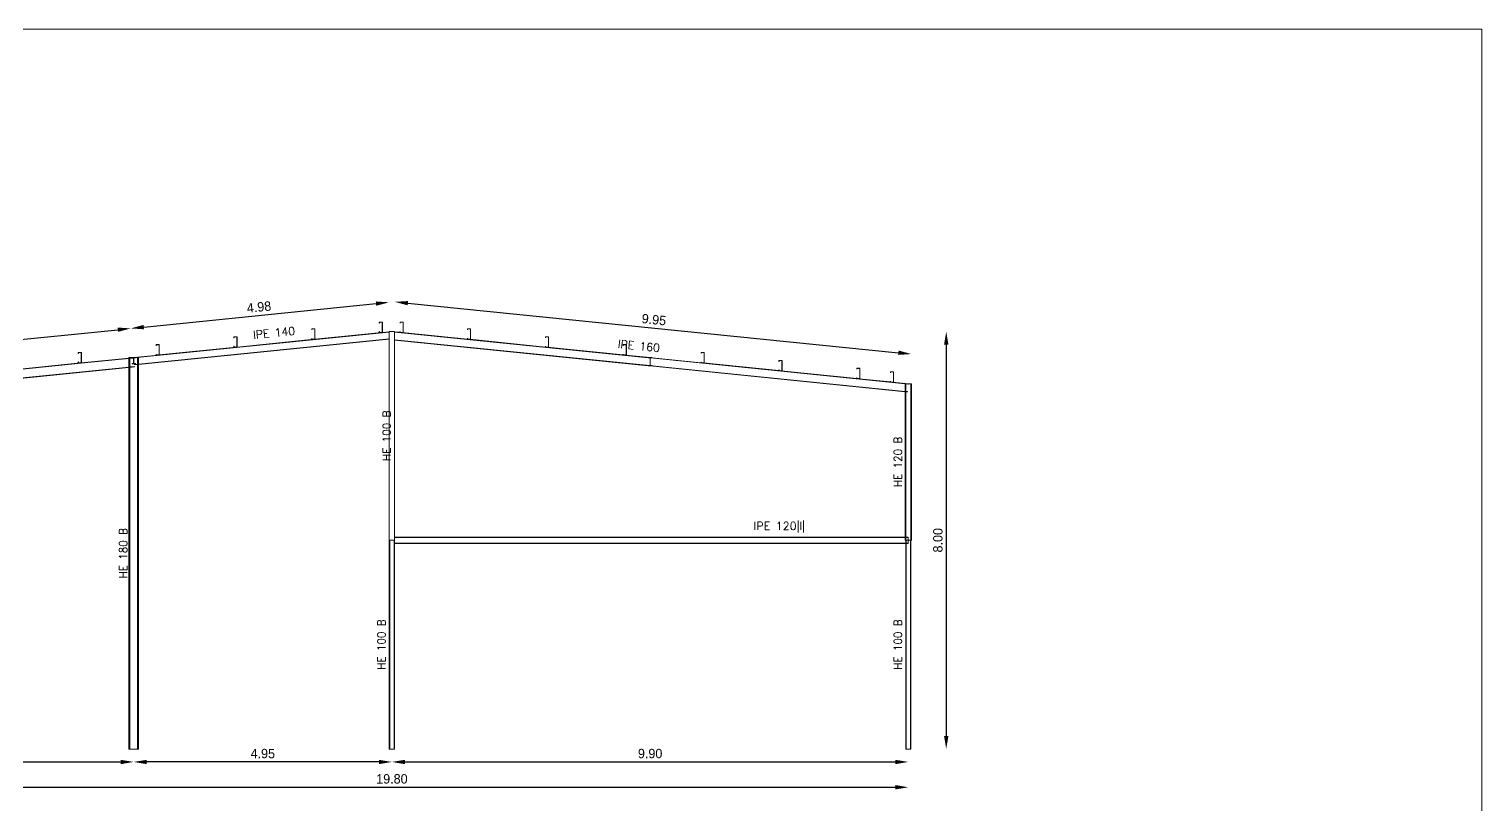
# Model space of a CAD drawing. Header units: millimetres. Extents: x 0 to 149, y -64 to 103.
# Drawn here: x 121.49 to 149.34, y 75.57 to 90.43 of the extents above; entities that cross this region are included whole.
import ezdxf
from ezdxf.enums import TextEntityAlignment as Align

# ---------------------------------------------------------------- set-up
doc = ezdxf.new("R2010")
doc.units = ezdxf.units.MM
for name, color, linetype, lineweight in [('BARRAS_DE_ACERO', 7, 'Continuous', 9), ('COTAS', 13, 'Continuous', 9), ('RECUAD_LIMITES', 2, 'Continuous', 0), ('REFERENCIA_DE_LAS_BARRAS', 2, 'Continuous', 9)]:
    doc.layers.add(name, color=color, linetype=linetype, lineweight=lineweight)
doc.styles.add('CYPETXT', font='romans__.ttf', dxfattribs={"height": 0.2})
doc.styles.add('RomanS', font='')
doc.styles.get('RomanS').set_extended_font_data('Porsche')
doc.dimstyles.new('100-color', dxfattribs={"dimtxt": 0.18, "dimasz": 0.25, "dimexe": 0, "dimexo": 0.5, "dimgap": 0.07, "dimtad": 1, "dimzin": 4, "dimdsep": 46, "dimtxsty": 'RomanS', "dimcen": 0.1, "dimse1": 1, "dimse2": 1, "dimadec": 0, "dimazin": 0, "dimtfac": 1, "dimtix": 1, "dimtmove": 2, "dimatfit": 3, "dimfxl": 1, "dimtvp": 1.058824, "dimtolj": 1, "dimtzin": 1, "dimarcsym": 0})

# ---------------------------------------------------------------- blocks, each defined once
blk = doc.blocks.new('*D224')
at = {"layer": 'COTAS', "color": 0, "lineweight": -2, "transparency": 16777216}
blk.add_line((118.795, 76.389), (123.245, 76.389), dxfattribs=at)
at = {"layer": 'COTAS', "color": 0, "transparency": 16777216}
for points in [[(118.795, 76.43), (118.795, 76.347), (118.545, 76.389)], [(123.245, 76.43), (123.245, 76.347), (123.495, 76.389)]]:
    blk.add_solid(points, dxfattribs=at)
at = {"layer": 'Defpoints', "color": 0, "transparency": 16777216}
for p in [(118.545, 76.637), (123.495, 76.637), (123.495, 76.389)]:
    blk.add_point(p, dxfattribs=at)
at = {"layer": 'COTAS', "color": 0, "transparency": 16777216, "insert": (121.02, 76.549), "char_height": 0.18, "attachment_point": 5, "style": 'RomanS'}
blk.add_mtext('\\A1;4.95', dxfattribs=at)
blk = doc.blocks.new('*D225')
at = {"layer": 'COTAS', "color": 0, "lineweight": -2, "transparency": 16777216}
blk.add_line((128.195, 76.389), (123.745, 76.389), dxfattribs=at)
at = {"layer": 'COTAS', "color": 0, "transparency": 16777216}
for points in [[(123.745, 76.43), (123.745, 76.347), (123.495, 76.389)], [(128.195, 76.43), (128.195, 76.347), (128.445, 76.389)]]:
    blk.add_solid(points, dxfattribs=at)
at = {"layer": 'Defpoints', "color": 0, "transparency": 16777216}
for p in [(123.495, 76.637), (128.445, 76.637), (123.495, 76.389)]:
    blk.add_point(p, dxfattribs=at)
at = {"layer": 'COTAS', "color": 0, "transparency": 16777216, "insert": (125.97, 76.549), "char_height": 0.18, "attachment_point": 5, "style": 'RomanS'}
blk.add_mtext('\\A1;4.95', dxfattribs=at)
blk = doc.blocks.new('*D227')
at = {"layer": 'COTAS', "color": 0, "lineweight": -2, "transparency": 16777216}
blk.add_line((118.795, 75.904), (138.095, 75.904), dxfattribs=at)
at = {"layer": 'COTAS', "color": 0, "transparency": 16777216}
for points in [[(118.795, 75.946), (118.795, 75.863), (118.545, 75.904)], [(138.095, 75.946), (138.095, 75.863), (138.345, 75.904)]]:
    blk.add_solid(points, dxfattribs=at)
at = {"layer": 'Defpoints', "color": 0, "transparency": 16777216}
for p in [(118.545, 76.637), (138.345, 76.637), (138.345, 75.904)]:
    blk.add_point(p, dxfattribs=at)
at = {"layer": 'COTAS', "color": 0, "transparency": 16777216, "insert": (128.445, 76.064), "char_height": 0.18, "attachment_point": 5, "style": 'RomanS'}
blk.add_mtext('\\A1;19.80', dxfattribs=at)
blk = doc.blocks.new('*D231')
at = {"layer": 'COTAS', "color": 0, "lineweight": -2, "transparency": 16777216}
blk.add_line((117.63, 83.887), (117.63, 80.887), dxfattribs=at)
at = {"layer": 'COTAS', "color": 0, "transparency": 16777216}
for points in [[(117.588, 83.887), (117.672, 83.887), (117.63, 84.137)], [(117.588, 80.887), (117.672, 80.887), (117.63, 80.637)]]:
    blk.add_solid(points, dxfattribs=at)
at = {"layer": 'Defpoints', "color": 0, "transparency": 16777216}
for p in [(123.495, 84.137), (117.63, 80.637), (123.495, 80.637)]:
    blk.add_point(p, dxfattribs=at)
at = {"layer": 'COTAS', "color": 0, "transparency": 16777216, "insert": (117.47, 82.387), "char_height": 0.18, "attachment_point": 5, "rotation": 90, "style": 'RomanS'}
blk.add_mtext('\\A1;3.50', dxfattribs=at)
blk = doc.blocks.new('*D232')
at = {"layer": 'COTAS', "color": 0, "lineweight": -2, "transparency": 16777216}
blk.add_line((117.185, 84.387), (117.185, 80.887), dxfattribs=at)
at = {"layer": 'COTAS', "color": 0, "transparency": 16777216}
for points in [[(117.144, 84.387), (117.227, 84.387), (117.185, 84.637)], [(117.144, 80.887), (117.227, 80.887), (117.185, 80.637)]]:
    blk.add_solid(points, dxfattribs=at)
at = {"layer": 'Defpoints', "color": 0, "transparency": 16777216}
for p in [(128.445, 84.637), (117.185, 80.637), (128.445, 80.637)]:
    blk.add_point(p, dxfattribs=at)
at = {"layer": 'COTAS', "color": 0, "transparency": 16777216, "insert": (117.025, 82.637), "char_height": 0.18, "attachment_point": 5, "rotation": 90, "style": 'RomanS'}
blk.add_mtext('\\A1;4.00', dxfattribs=at)
blk = doc.blocks.new('*D233')
at = {"layer": 'COTAS', "color": 0, "lineweight": -2, "transparency": 16777216}
blk.add_line((118.737, 84.222), (123.19, 84.671), dxfattribs=at)
at = {"layer": 'COTAS', "color": 0, "transparency": 16777216}
for points in [[(123.186, 84.713), (123.194, 84.63), (123.439, 84.696)], [(118.733, 84.263), (118.741, 84.18), (118.489, 84.196)]]:
    blk.add_solid(points, dxfattribs=at)
at = {"layer": 'Defpoints', "color": 0, "transparency": 16777216}
for p in [(123.439, 84.696), (123.495, 84.137), (118.545, 83.637)]:
    blk.add_point(p, dxfattribs=at)
at = {"layer": 'COTAS', "color": 0, "transparency": 16777216, "insert": (120.947, 84.606), "char_height": 0.18, "attachment_point": 5, "rotation": 5.7679, "style": 'RomanS'}
blk.add_mtext('\\A1;4.98', dxfattribs=at)
blk = doc.blocks.new('*D234')
at = {"layer": 'COTAS', "color": 0, "lineweight": -2, "transparency": 16777216}
blk.add_line((123.687, 84.722), (128.14, 85.171), dxfattribs=at)
at = {"layer": 'COTAS', "color": 0, "transparency": 16777216}
for points in [[(128.136, 85.213), (128.144, 85.13), (128.389, 85.196)], [(123.683, 84.763), (123.691, 84.68), (123.439, 84.696)]]:
    blk.add_solid(points, dxfattribs=at)
at = {"layer": 'Defpoints', "color": 0, "transparency": 16777216}
for p in [(128.389, 85.196), (128.445, 84.637), (123.495, 84.137)]:
    blk.add_point(p, dxfattribs=at)
at = {"layer": 'COTAS', "color": 0, "transparency": 16777216, "insert": (125.897, 85.106), "char_height": 0.18, "attachment_point": 5, "rotation": 5.7679, "style": 'RomanS'}
blk.add_mtext('\\A1;4.98', dxfattribs=at)
blk = doc.blocks.new('*D238')
at = {"layer": 'COTAS', "color": 0, "lineweight": -2, "transparency": 16777216}
blk.add_line((139.071, 84.387), (139.071, 76.887), dxfattribs=at)
at = {"layer": 'COTAS', "color": 0, "transparency": 16777216}
for points in [[(139.029, 84.387), (139.113, 84.387), (139.071, 84.637)], [(139.029, 76.887), (139.113, 76.887), (139.071, 76.637)]]:
    blk.add_solid(points, dxfattribs=at)
at = {"layer": 'Defpoints', "color": 0, "transparency": 16777216}
for p in [(128.445, 84.637), (128.445, 76.637), (139.071, 76.637)]:
    blk.add_point(p, dxfattribs=at)
at = {"layer": 'COTAS', "color": 0, "transparency": 16777216, "insert": (138.911, 80.637), "char_height": 0.18, "attachment_point": 5, "rotation": 90, "style": 'RomanS'}
blk.add_mtext('\\A1;8.00', dxfattribs=at)
blk = doc.blocks.new('*D239')
at = {"layer": 'COTAS', "color": 0, "lineweight": -2, "transparency": 16777216}
blk.add_line((128.751, 85.18), (138.154, 84.23), dxfattribs=at)
at = {"layer": 'COTAS', "color": 0, "transparency": 16777216}
for points in [[(128.755, 85.221), (128.747, 85.138), (128.502, 85.205)], [(138.158, 84.272), (138.149, 84.189), (138.402, 84.205)]]:
    blk.add_solid(points, dxfattribs=at)
at = {"layer": 'Defpoints', "color": 0, "transparency": 16777216}
for p in [(128.445, 84.637), (138.402, 84.205), (138.345, 83.637)]:
    blk.add_point(p, dxfattribs=at)
at = {"layer": 'COTAS', "color": 0, "transparency": 16777216, "insert": (133.468, 84.864), "char_height": 0.18, "attachment_point": 5, "rotation": 354.2321, "style": 'RomanS'}
blk.add_mtext('\\A1;9.95', dxfattribs=at)
blk = doc.blocks.new('*D240')
at = {"layer": 'COTAS', "color": 0, "lineweight": -2, "transparency": 16777216}
blk.add_arc((118.625, 83.464), 0.834, 287.2458, 348.5221, dxfattribs=at)
at = {"layer": 'COTAS', "color": 0, "transparency": 16777216}
for points in [[(119.4, 83.301), (119.484, 83.296), (119.454, 83.548)], [(118.878, 82.627), (118.866, 82.709), (118.625, 82.631)]]:
    blk.add_solid(points, dxfattribs=at)
at = {"layer": 'Defpoints', "color": 0, "transparency": 16777216}
for p in [(123.405, 83.947), (118.625, 83.464), (118.625, 83.464), (119.066, 82.757), (118.625, 76.637)]:
    blk.add_point(p, dxfattribs=at)
at = {"layer": 'COTAS', "color": 0, "transparency": 16777216, "insert": (119.125, 83.013), "char_height": 0.18, "attachment_point": 5, "rotation": 47.884, "style": 'RomanS'}
blk.add_mtext('\\A1;96°', dxfattribs=at)
blk = doc.blocks.new('*D274')
at = {"layer": 'COTAS', "color": 0, "lineweight": -2, "transparency": 16777216}
blk.add_line((128.695, 76.389), (138.095, 76.389), dxfattribs=at)
at = {"layer": 'COTAS', "color": 0, "transparency": 16777216}
for points in [[(128.695, 76.43), (128.695, 76.347), (128.445, 76.389)], [(138.095, 76.43), (138.095, 76.347), (138.345, 76.389)]]:
    blk.add_solid(points, dxfattribs=at)
at = {"layer": 'Defpoints', "color": 0, "transparency": 16777216}
for p in [(128.445, 76.637), (138.345, 76.637), (138.345, 76.389)]:
    blk.add_point(p, dxfattribs=at)
at = {"layer": 'COTAS', "color": 0, "transparency": 16777216, "insert": (133.395, 76.549), "char_height": 0.18, "attachment_point": 5, "style": 'RomanS'}
blk.add_mtext('\\A1;9.90', dxfattribs=at)

msp = doc.modelspace()

# ---------------------------------------------------------------- linework, layer by layer
at = {"layer": 'BARRAS_DE_ACERO'}
for p, q in [((126.91, 84.684), (126.909, 84.682)), ((126.909, 84.682), (126.909, 84.667)), ((126.911, 84.667), (126.909, 84.667)), ((126.912, 84.686), (126.91, 84.685)), ((126.91, 84.684), (126.91, 84.685)), ((126.911, 84.682), (126.911, 84.683)), ((126.911, 84.667), (126.911, 84.682)), ((126.912, 84.686), (126.914, 84.687)), ((126.913, 84.684), (126.914, 84.685)), ((126.914, 84.687), (126.965, 84.687)), ((126.965, 84.687), (126.966, 84.686)), ((126.966, 84.686), (126.968, 84.685)), ((126.967, 84.683), (126.966, 84.684)), ((126.966, 84.684), (126.966, 84.684)), ((126.967, 84.683), (126.967, 84.682)), ((126.967, 84.491), (126.967, 84.682)), ((126.969, 84.684), (126.968, 84.685)), ((128.203, 84.814), (128.204, 84.816)), ((128.203, 84.814), (128.203, 84.813)), ((128.203, 84.813), (128.203, 84.797)), ((128.205, 84.797), (128.203, 84.797)), ((128.204, 84.816), (128.205, 84.817)), ((128.205, 84.797), (128.205, 84.813)), ((128.207, 84.815), (128.258, 84.815)), ((128.26, 84.817), (128.258, 84.817)), ((128.259, 84.815), (128.258, 84.815)), ((128.26, 84.814), (128.259, 84.815)), ((128.26, 84.817), (128.261, 84.816)), ((128.261, 84.813), (128.26, 84.814)), ((128.26, 84.814), (128.26, 84.814)), ((128.262, 84.814), (128.261, 84.816)), ((128.261, 84.622), (128.261, 84.813)), ((128.263, 84.813), (128.262, 84.814)), ((128.263, 84.622), (128.263, 84.813)), ((128.602, 84.816), (128.601, 84.814)), ((128.601, 84.814), (128.601, 84.813)), ((128.601, 84.797), (128.601, 84.813)), ((128.601, 84.797), (128.603, 84.797)), ((128.603, 84.817), (128.602, 84.816)), ((128.605, 84.817), (128.603, 84.817)), ((128.604, 84.815), (128.603, 84.814)), ((128.603, 84.814), (128.603, 84.814)), ((128.603, 84.813), (128.603, 84.814)), ((128.603, 84.797), (128.603, 84.813)), ((128.604, 84.815), (128.605, 84.815)), ((128.605, 84.817), (128.656, 84.817)), ((128.605, 84.815), (128.656, 84.815)), ((128.658, 84.817), (128.656, 84.817)), ((128.656, 84.815), (128.657, 84.815)), ((128.658, 84.814), (128.657, 84.815)), ((128.659, 84.816), (128.658, 84.817)), ((128.658, 84.814), (128.659, 84.813)), ((128.658, 84.814), (128.658, 84.814)), ((128.659, 84.816), (128.66, 84.814)), ((128.659, 84.813), (128.659, 84.622)), ((128.661, 84.813), (128.66, 84.814)), ((128.661, 84.622), (128.661, 84.813)), ((129.894, 84.684), (129.895, 84.685)), ((129.894, 84.684), (129.894, 84.682)), ((129.894, 84.667), (129.894, 84.682)), ((129.894, 84.667), (129.896, 84.667)), ((129.897, 84.686), (129.895, 84.685)), ((129.896, 84.683), (129.897, 84.684)), ((129.896, 84.682), (129.896, 84.683)), ((129.896, 84.667), (129.896, 84.682)), ((129.897, 84.686), (129.898, 84.687)), ((129.898, 84.684), (129.897, 84.684)), ((129.949, 84.687), (129.898, 84.687)), ((129.898, 84.685), (129.898, 84.684)), ((129.949, 84.685), (129.898, 84.685)), ((129.951, 84.686), (129.949, 84.687)), ((129.949, 84.685), (129.95, 84.684)), ((129.951, 84.684), (129.95, 84.684)), ((129.951, 84.686), (129.953, 84.685)), ((129.951, 84.684), (129.952, 84.683)), ((129.952, 84.683), (129.952, 84.682)), ((129.952, 84.682), (129.952, 84.491)), ((129.954, 84.684), (129.953, 84.685)), ((129.954, 84.682), (129.954, 84.684)), ((129.954, 84.491), (129.954, 84.682)), ((123.564, 84.137), (128.395, 84.625)), ((123.585, 84.006), (128.395, 84.492)), ((125.417, 84.533), (125.418, 84.535)), ((125.417, 84.531), (125.417, 84.533)), ((125.417, 84.531), (125.417, 84.516)), ((125.419, 84.516), (125.417, 84.516)), ((125.418, 84.535), (125.42, 84.535)), ((125.419, 84.516), (125.419, 84.531)), ((125.42, 84.535), (125.421, 84.536)), ((125.42, 84.534), (125.421, 84.534)), ((125.472, 84.536), (125.421, 84.536)), ((125.421, 84.534), (125.472, 84.534)), ((125.474, 84.535), (125.472, 84.536)), ((125.472, 84.534), (125.473, 84.534)), ((125.474, 84.533), (125.473, 84.534)), ((125.474, 84.535), (125.475, 84.535)), ((125.475, 84.532), (125.474, 84.533)), ((125.475, 84.535), (125.476, 84.533)), ((125.475, 84.531), (125.475, 84.532)), ((125.475, 84.34), (125.475, 84.531)), ((125.477, 84.531), (125.476, 84.533)), ((126.953, 84.487), (125.476, 84.337)), ((125.477, 84.531), (125.477, 84.34)), ((126.911, 84.49), (126.911, 84.491)), ((126.912, 84.489), (126.911, 84.49)), ((126.912, 84.489), (126.913, 84.489)), ((126.913, 84.489), (126.914, 84.489)), ((126.965, 84.489), (126.914, 84.489)), ((126.914, 84.487), (126.953, 84.487)), ((126.965, 84.487), (126.953, 84.487)), ((126.966, 84.487), (126.965, 84.487)), ((126.966, 84.489), (126.967, 84.49)), ((126.968, 84.488), (126.966, 84.487)), ((126.967, 84.491), (126.967, 84.49)), ((126.968, 84.488), (128.246, 84.617)), ((126.968, 84.488), (126.969, 84.489)), ((126.968, 84.488), (126.968, 84.488)), ((128.203, 84.637), (128.203, 84.622)), ((128.203, 84.637), (128.205, 84.637)), ((128.203, 84.62), (128.203, 84.622)), ((128.203, 84.62), (128.204, 84.619)), ((128.205, 84.618), (128.204, 84.619)), ((128.205, 84.622), (128.205, 84.637)), ((128.205, 84.621), (128.205, 84.622)), ((128.205, 84.62), (128.205, 84.621)), ((128.205, 84.62), (128.206, 84.619)), ((128.205, 84.618), (128.207, 84.617)), ((128.206, 84.619), (128.207, 84.619)), ((128.207, 84.617), (128.246, 84.617)), ((128.246, 84.617), (128.258, 84.617)), ((128.258, 84.617), (128.26, 84.618)), ((128.259, 84.619), (128.26, 84.62)), ((128.26, 84.621), (128.261, 84.622)), ((128.26, 84.62), (128.26, 84.621)), ((128.261, 84.619), (128.26, 84.618)), ((128.262, 84.62), (128.261, 84.619)), ((128.262, 84.62), (128.263, 84.622)), ((128.395, 84.637), (128.395, 84.632)), ((128.395, 84.625), (128.395, 84.498)), ((128.395, 84.498), (128.395, 84.492)), ((128.395, 76.637), (128.395, 84.492)), ((128.448, 84.637), (128.445, 84.637)), ((128.448, 84.637), (128.482, 84.637)), ((128.495, 84.637), (128.482, 84.637)), ((128.495, 84.637), (128.495, 84.632)), ((128.495, 84.632), (128.601, 84.622)), ((128.495, 84.625), (128.495, 84.632)), ((128.495, 84.471), (128.495, 80.697)), ((128.601, 84.637), (128.603, 84.637)), ((128.601, 84.637), (128.601, 84.622)), ((128.601, 84.622), (128.601, 84.622)), ((128.603, 84.618), (128.602, 84.619)), ((128.603, 84.622), (128.603, 84.637)), ((128.603, 84.621), (128.603, 84.622)), ((128.624, 84.619), (128.603, 84.621)), ((128.603, 84.621), (128.603, 84.62)), ((128.603, 84.621), (128.603, 84.621)), ((128.604, 84.619), (128.603, 84.62)), ((128.605, 84.619), (128.604, 84.619)), ((128.605, 84.619), (128.624, 84.619)), ((128.656, 84.619), (128.624, 84.619)), ((128.644, 84.617), (128.656, 84.617)), ((129.894, 84.491), (128.644, 84.617)), ((128.656, 84.619), (128.657, 84.619)), ((128.656, 84.617), (128.658, 84.618)), ((128.657, 84.619), (128.658, 84.62)), ((128.659, 84.622), (128.658, 84.621)), ((128.658, 84.621), (128.658, 84.62)), ((128.659, 84.619), (128.658, 84.618)), ((128.659, 84.619), (128.66, 84.62)), ((128.66, 84.62), (128.661, 84.622)), ((129.894, 84.507), (129.896, 84.507)), ((129.894, 84.491), (129.894, 84.507)), ((129.894, 84.489), (129.894, 84.491)), ((129.894, 84.491), (129.894, 84.491)), ((129.894, 84.489), (129.895, 84.488)), ((129.897, 84.487), (129.895, 84.488)), ((129.896, 84.491), (129.896, 84.507)), ((129.896, 84.491), (129.896, 84.491)), ((129.918, 84.489), (129.896, 84.491)), ((129.896, 84.49), (129.896, 84.491)), ((129.897, 84.489), (129.896, 84.49)), ((129.897, 84.489), (129.898, 84.489)), ((129.918, 84.489), (129.949, 84.489)), ((129.937, 84.487), (129.949, 84.487)), ((131.386, 84.34), (129.937, 84.487)), ((129.95, 84.489), (129.949, 84.489)), ((129.949, 84.487), (129.951, 84.487)), ((129.951, 84.489), (129.95, 84.489)), ((129.952, 84.49), (129.951, 84.489)), ((129.953, 84.488), (129.951, 84.487)), ((129.952, 84.49), (129.952, 84.491)), ((129.953, 84.488), (129.954, 84.489)), ((129.954, 84.491), (129.954, 84.489)), ((131.386, 84.531), (131.387, 84.533)), ((131.386, 84.531), (131.386, 84.516)), ((131.388, 84.516), (131.386, 84.516)), ((131.387, 84.533), (131.388, 84.535)), ((131.389, 84.535), (131.388, 84.535)), ((131.389, 84.532), (131.388, 84.531)), ((131.388, 84.516), (131.388, 84.531)), ((131.389, 84.535), (131.391, 84.536)), ((131.389, 84.532), (131.389, 84.533)), ((131.391, 84.536), (131.442, 84.536)), ((131.444, 84.535), (131.442, 84.536)), ((131.444, 84.535), (131.445, 84.535)), ((131.444, 84.532), (131.444, 84.531)), ((131.444, 84.34), (131.444, 84.531)), ((131.446, 84.533), (131.445, 84.535)), ((131.446, 84.531), (131.446, 84.533)), ((131.446, 84.34), (131.446, 84.531)), ((122.432, 84.232), (122.433, 84.233)), ((122.432, 84.232), (122.432, 84.23)), ((122.432, 84.214), (122.432, 84.23)), ((122.434, 84.214), (122.432, 84.214)), ((122.433, 84.233), (122.435, 84.234)), ((122.435, 84.232), (122.434, 84.231)), ((122.434, 84.23), (122.434, 84.231)), ((122.434, 84.23), (122.434, 84.214)), ((122.436, 84.234), (122.435, 84.234)), ((122.436, 84.232), (122.435, 84.232)), ((122.436, 84.234), (122.487, 84.234)), ((122.487, 84.232), (122.436, 84.232)), ((122.436, 84.232), (122.436, 84.232)), ((122.489, 84.234), (122.487, 84.234)), ((122.488, 84.232), (122.487, 84.232)), ((122.489, 84.232), (122.488, 84.232)), ((122.488, 84.028), (123.405, 84.12)), ((122.491, 84.233), (122.489, 84.234)), ((122.49, 84.23), (122.49, 84.039)), ((122.492, 84.232), (122.491, 84.233)), ((123.405, 84.128), (122.491, 84.036)), ((122.492, 84.232), (122.492, 84.23)), ((122.492, 84.039), (122.492, 84.23)), ((123.405, 84.137), (123.405, 84.128)), ((123.405, 84.128), (123.405, 84.12)), ((123.405, 83.955), (123.405, 84.12)), ((123.419, 84.137), (123.463, 84.137)), ((123.419, 84.13), (123.419, 84.122)), ((123.419, 84.122), (123.493, 84.129)), ((123.419, 84.122), (123.419, 83.957)), ((123.463, 84.137), (123.495, 84.137)), ((123.463, 84.131), (123.463, 84.134)), ((123.493, 84.131), (123.463, 84.131)), ((123.493, 84.129), (123.493, 84.131)), ((123.493, 84.024), (123.493, 84.129)), ((123.968, 84.185), (123.495, 84.137)), ((123.495, 84.137), (123.527, 84.137)), ((123.497, 84.131), (123.501, 84.131)), ((123.497, 84.131), (123.501, 84.131)), ((123.497, 84.131), (123.497, 84.131)), ((123.497, 84.115), (123.497, 84.131)), ((123.527, 84.131), (123.501, 84.131)), ((123.527, 84.134), (123.564, 84.137)), ((123.527, 84.134), (123.527, 84.137)), ((123.527, 84.134), (123.527, 84.131)), ((123.564, 84.137), (123.571, 84.137)), ((123.571, 84.137), (123.571, 84.011)), ((123.571, 84.137), (123.585, 84.137)), ((123.925, 84.382), (123.924, 84.381)), ((123.924, 84.381), (123.924, 84.365)), ((123.926, 84.365), (123.924, 84.365)), ((123.926, 84.205), (123.924, 84.205)), ((123.924, 84.205), (123.924, 84.19)), ((123.924, 84.19), (123.925, 84.188)), ((123.926, 84.384), (123.925, 84.382)), ((123.926, 84.186), (123.925, 84.188)), ((123.927, 84.385), (123.926, 84.384)), ((123.926, 84.205), (123.926, 84.19)), ((123.927, 84.185), (123.926, 84.186)), ((123.927, 84.385), (123.929, 84.385)), ((123.927, 84.188), (123.928, 84.187)), ((123.929, 84.185), (123.927, 84.185)), ((123.928, 84.383), (123.929, 84.383)), ((123.929, 84.187), (123.928, 84.187)), ((123.929, 84.385), (123.98, 84.385)), ((123.929, 84.185), (123.968, 84.185)), ((123.98, 84.185), (123.968, 84.185)), ((123.98, 84.385), (123.982, 84.385)), ((123.982, 84.185), (123.98, 84.185)), ((123.982, 84.382), (123.981, 84.383)), ((123.982, 84.385), (123.983, 84.384)), ((123.982, 84.382), (123.982, 84.381)), ((123.982, 84.382), (123.982, 84.382)), ((123.982, 84.19), (123.982, 84.381)), ((123.982, 84.189), (123.982, 84.19)), ((123.982, 84.188), (123.982, 84.189)), ((123.983, 84.186), (123.982, 84.185)), ((123.983, 84.384), (123.984, 84.382)), ((123.983, 84.186), (123.983, 84.187)), ((123.984, 84.381), (123.984, 84.382)), ((123.984, 84.19), (123.984, 84.381)), ((123.984, 84.188), (123.984, 84.19)), ((125.417, 84.34), (125.417, 84.356)), ((125.419, 84.356), (125.417, 84.356)), ((125.417, 84.34), (125.417, 84.339)), ((125.417, 84.339), (125.418, 84.337)), ((125.418, 84.337), (125.42, 84.336)), ((125.419, 84.356), (125.419, 84.34)), ((125.419, 84.339), (125.419, 84.34)), ((125.419, 84.339), (125.419, 84.339)), ((125.42, 84.338), (125.419, 84.339)), ((125.421, 84.338), (125.42, 84.338)), ((125.421, 84.336), (125.42, 84.336)), ((125.472, 84.338), (125.421, 84.338)), ((125.421, 84.336), (125.46, 84.336)), ((125.46, 84.336), (125.472, 84.336)), ((125.472, 84.338), (125.473, 84.338)), ((125.472, 84.336), (125.474, 84.336)), ((125.474, 84.339), (125.473, 84.338)), ((125.474, 84.339), (125.475, 84.339)), ((125.475, 84.337), (125.474, 84.336)), ((125.475, 84.339), (125.475, 84.34)), ((125.476, 84.337), (125.475, 84.337)), ((125.476, 84.339), (125.477, 84.34)), ((125.476, 84.339), (125.476, 84.337)), ((131.386, 84.356), (131.388, 84.356)), ((131.386, 84.356), (131.386, 84.34)), ((131.386, 84.34), (131.386, 84.34)), ((131.386, 84.34), (131.387, 84.339)), ((131.388, 84.337), (131.387, 84.339)), ((131.388, 84.34), (131.388, 84.356)), ((131.388, 84.34), (131.388, 84.34)), ((131.388, 84.337), (131.389, 84.336)), ((131.391, 84.336), (131.389, 84.336)), ((131.39, 84.338), (131.391, 84.338)), ((131.391, 84.338), (131.41, 84.338)), ((131.391, 84.336), (131.43, 84.336)), ((131.442, 84.338), (131.41, 84.338)), ((131.43, 84.336), (132.879, 84.189)), ((131.442, 84.336), (131.43, 84.336)), ((131.443, 84.338), (131.442, 84.338)), ((131.442, 84.336), (131.444, 84.336)), ((131.443, 84.338), (131.444, 84.339)), ((131.444, 84.339), (131.444, 84.34)), ((131.444, 84.339), (131.444, 84.339)), ((131.444, 84.336), (131.445, 84.337)), ((131.445, 84.337), (131.446, 84.339)), ((131.446, 84.339), (131.446, 84.34)), ((132.88, 84.384), (132.879, 84.382)), ((132.879, 84.381), (132.879, 84.382)), ((132.879, 84.381), (132.879, 84.365)), ((132.881, 84.365), (132.879, 84.365)), ((132.879, 84.19), (132.879, 84.205)), ((132.881, 84.205), (132.879, 84.205)), ((132.879, 84.19), (132.879, 84.189)), ((132.879, 84.189), (132.879, 84.188)), ((132.88, 84.186), (132.879, 84.188)), ((132.882, 84.385), (132.88, 84.384)), ((132.882, 84.185), (132.88, 84.186)), ((132.881, 84.382), (132.881, 84.381)), ((132.881, 84.382), (132.882, 84.382)), ((132.881, 84.365), (132.881, 84.381)), ((132.881, 84.205), (132.881, 84.19)), ((132.881, 84.189), (132.881, 84.19)), ((132.881, 84.189), (132.881, 84.189)), ((132.881, 84.189), (132.903, 84.187)), ((132.883, 84.385), (132.882, 84.385)), ((132.882, 84.383), (132.882, 84.382)), ((132.883, 84.383), (132.882, 84.383)), ((132.882, 84.187), (132.883, 84.187)), ((132.883, 84.185), (132.882, 84.185)), ((132.934, 84.385), (132.883, 84.385)), ((132.883, 84.383), (132.934, 84.383)), ((132.883, 84.187), (132.903, 84.187)), ((132.903, 84.187), (132.934, 84.187)), ((132.922, 84.185), (132.934, 84.185)), ((132.936, 84.385), (132.934, 84.385)), ((132.935, 84.383), (132.934, 84.383)), ((132.934, 84.187), (132.935, 84.187)), ((132.936, 84.185), (132.934, 84.185)), ((132.935, 84.383), (132.936, 84.382)), ((132.936, 84.188), (132.935, 84.187)), ((132.937, 84.384), (132.936, 84.385)), ((132.936, 84.382), (132.937, 84.382)), ((132.936, 84.188), (132.937, 84.189)), ((132.936, 84.185), (132.937, 84.186)), ((132.937, 84.381), (132.937, 84.382)), ((132.937, 84.186), (132.938, 84.188)), ((132.938, 84.188), (132.939, 84.19)), ((133.354, 84.137), (133.354, 84.134)), ((133.395, 84.137), (133.354, 84.137)), ((133.354, 84.134), (133.354, 84.13)), ((133.393, 84.13), (133.354, 84.13)), ((133.393, 84.13), (133.393, 83.985)), ((133.436, 84.137), (133.395, 84.137)), ((133.398, 84.13), (138.285, 83.636)), ((133.398, 84.13), (133.398, 83.985)), ((133.436, 84.137), (133.436, 84.133)), ((133.436, 84.133), (133.436, 84.13)), ((134.371, 84.039), (133.436, 84.133)), ((134.372, 84.232), (134.371, 84.23)), ((134.371, 84.214), (134.371, 84.23)), ((134.371, 84.214), (134.373, 84.214)), ((134.373, 84.233), (134.372, 84.232)), ((134.373, 84.233), (134.374, 84.234)), ((134.373, 84.231), (134.373, 84.23)), ((134.373, 84.23), (134.373, 84.214)), ((134.376, 84.234), (134.374, 84.234)), ((134.376, 84.232), (134.375, 84.232)), ((134.427, 84.234), (134.376, 84.234)), ((134.427, 84.232), (134.376, 84.232)), ((134.428, 84.234), (134.427, 84.234)), ((134.428, 84.232), (134.427, 84.232)), ((134.428, 84.234), (134.43, 84.233)), ((134.428, 84.232), (134.428, 84.232)), ((134.429, 84.231), (134.428, 84.232)), ((134.429, 84.231), (134.429, 84.23)), ((134.429, 84.23), (134.429, 84.039)), ((134.43, 84.233), (134.431, 84.232)), ((134.431, 84.232), (134.431, 84.23)), ((134.431, 84.23), (134.431, 84.039)), ((122.432, 84.054), (122.434, 84.054)), ((122.432, 84.054), (122.432, 84.039)), ((122.432, 84.037), (122.432, 84.039)), ((122.433, 84.036), (122.432, 84.037)), ((122.433, 84.036), (122.435, 84.035)), ((122.434, 84.039), (122.434, 84.054)), ((122.434, 84.038), (122.434, 84.039)), ((122.435, 84.037), (122.434, 84.038)), ((122.435, 84.037), (122.436, 84.037)), ((122.436, 84.037), (122.436, 84.036)), ((122.487, 84.034), (122.475, 84.034)), ((122.487, 84.034), (122.489, 84.035)), ((122.489, 84.037), (122.488, 84.037)), ((122.489, 84.037), (122.49, 84.038)), ((122.491, 84.036), (122.489, 84.035)), ((122.49, 84.039), (122.49, 84.038)), ((122.492, 84.037), (122.491, 84.036)), ((122.491, 84.036), (122.491, 84.036)), ((122.492, 84.037), (122.492, 84.039)), ((123.419, 83.957), (123.512, 83.966)), ((123.513, 83.958), (123.419, 83.949)), ((123.419, 83.957), (123.419, 83.949)), ((123.419, 76.637), (123.419, 83.949)), ((123.463, 84.017), (123.507, 84.017)), ((123.506, 84.024), (123.527, 84.024)), ((123.507, 84.017), (123.513, 84.017)), ((123.571, 84.004), (123.509, 83.998)), ((123.513, 83.958), (123.512, 83.966)), ((123.527, 84.017), (123.513, 84.017)), ((123.527, 84.024), (123.527, 84.017)), ((123.571, 84.011), (123.571, 84.004)), ((123.571, 84.004), (123.571, 76.637)), ((123.585, 84.006), (123.585, 84.013)), ((123.585, 84.006), (123.585, 76.637)), ((133.354, 83.985), (133.354, 83.981)), ((133.354, 83.981), (133.354, 83.977)), ((133.387, 83.985), (133.393, 83.985)), ((133.436, 83.977), (133.387, 83.977)), ((133.398, 83.985), (133.436, 83.985)), ((133.436, 83.985), (133.436, 83.98)), ((138.285, 83.49), (133.436, 83.98)), ((133.436, 83.98), (133.436, 83.977)), ((134.371, 84.039), (134.371, 84.054)), ((134.373, 84.054), (134.371, 84.054)), ((134.371, 84.039), (134.371, 84.039)), ((134.371, 84.039), (134.372, 84.037)), ((134.373, 84.039), (134.373, 84.054)), ((134.373, 84.039), (134.373, 84.039)), ((134.373, 84.038), (134.374, 84.037)), ((134.374, 84.037), (134.375, 84.037)), ((134.375, 84.037), (134.376, 84.036)), ((134.376, 84.036), (134.395, 84.036)), ((134.395, 84.036), (134.427, 84.036)), ((134.415, 84.034), (134.427, 84.034)), ((134.415, 84.034), (135.864, 83.888)), ((134.427, 84.036), (134.428, 84.037)), ((134.427, 84.034), (134.428, 84.035)), ((134.428, 84.037), (134.429, 84.038)), ((134.428, 84.037), (134.428, 84.037)), ((134.428, 84.035), (134.43, 84.036)), ((134.429, 84.038), (134.429, 84.039)), ((134.431, 84.037), (134.43, 84.036)), ((134.431, 84.039), (134.431, 84.037)), ((135.864, 84.081), (135.865, 84.082)), ((135.864, 84.081), (135.864, 84.079)), ((135.864, 84.064), (135.864, 84.079)), ((135.864, 84.064), (135.866, 84.064)), ((135.866, 83.904), (135.864, 83.904)), ((135.864, 83.904), (135.864, 83.888)), ((135.864, 83.888), (135.864, 83.888)), ((135.865, 84.082), (135.866, 84.083)), ((135.866, 84.083), (135.868, 84.084)), ((135.867, 84.081), (135.866, 84.081)), ((135.866, 83.888), (135.866, 83.904)), ((135.866, 83.887), (135.866, 83.888)), ((135.866, 83.886), (135.866, 83.887)), ((135.866, 83.886), (135.867, 83.886)), ((135.868, 83.884), (135.866, 83.884)), ((135.867, 84.081), (135.868, 84.082)), ((135.867, 83.886), (135.868, 83.886)), ((135.919, 84.084), (135.868, 84.084)), ((135.919, 84.082), (135.868, 84.082)), ((135.868, 83.886), (135.887, 83.886)), ((135.907, 83.884), (135.868, 83.884)), ((135.919, 83.886), (135.887, 83.886)), ((135.907, 83.884), (137.356, 83.737)), ((135.919, 83.884), (135.907, 83.884)), ((135.921, 84.083), (135.919, 84.084)), ((135.919, 84.082), (135.92, 84.081)), ((135.919, 83.886), (135.92, 83.886)), ((135.921, 83.884), (135.919, 83.884)), ((135.921, 84.081), (135.92, 84.081)), ((135.92, 83.886), (135.921, 83.886)), ((135.922, 84.082), (135.921, 84.083)), ((135.921, 84.08), (135.921, 84.081)), ((135.922, 84.079), (135.921, 84.08)), ((135.921, 83.887), (135.922, 83.888)), ((135.921, 83.887), (135.921, 83.886)), ((135.921, 83.884), (135.922, 83.885)), ((135.922, 83.888), (135.922, 84.079)), ((135.922, 83.885), (135.923, 83.886)), ((135.923, 83.886), (135.924, 83.888)), ((135.924, 84.079), (135.924, 83.888)), ((137.356, 83.93), (137.357, 83.932)), ((137.356, 83.93), (137.356, 83.928)), ((137.356, 83.928), (137.356, 83.913)), ((137.356, 83.913), (137.358, 83.913)), ((137.359, 83.932), (137.357, 83.932)), ((137.358, 83.929), (137.358, 83.928)), ((137.358, 83.913), (137.358, 83.928)), ((137.361, 83.933), (137.359, 83.932)), ((137.361, 83.933), (137.412, 83.933)), ((137.412, 83.933), (137.413, 83.932)), ((137.412, 83.931), (137.412, 83.931)), ((137.412, 83.931), (137.413, 83.93)), ((137.413, 83.932), (137.415, 83.932)), ((137.414, 83.737), (137.414, 83.928)), ((137.416, 83.93), (137.415, 83.932)), ((138.003, 83.865), (138.004, 83.866)), ((138.003, 83.863), (138.003, 83.865)), ((138.003, 83.847), (138.003, 83.863)), ((138.005, 83.847), (138.003, 83.847)), ((138.004, 83.866), (138.006, 83.867)), ((138.006, 83.867), (138.008, 83.867)), ((138.008, 83.867), (138.059, 83.867)), ((138.008, 83.865), (138.059, 83.865)), ((138.059, 83.867), (138.06, 83.867)), ((138.061, 83.864), (138.06, 83.865)), ((138.061, 83.863), (138.061, 83.864)), ((138.061, 83.672), (138.061, 83.863)), ((138.063, 83.863), (138.063, 83.865)), ((138.063, 83.672), (138.063, 83.863)), ((137.356, 83.753), (137.358, 83.753)), ((137.356, 83.753), (137.356, 83.737)), ((137.356, 83.737), (137.356, 83.737)), ((137.356, 83.737), (137.356, 83.736)), ((137.357, 83.734), (137.356, 83.736)), ((137.357, 83.734), (137.359, 83.733)), ((137.359, 83.736), (137.358, 83.736)), ((137.359, 83.736), (137.36, 83.735)), ((137.361, 83.733), (137.359, 83.733)), ((137.361, 83.735), (137.36, 83.735)), ((137.361, 83.733), (137.4, 83.733)), ((137.412, 83.735), (137.38, 83.735)), ((138.003, 83.672), (137.4, 83.733)), ((137.412, 83.733), (137.4, 83.733)), ((137.412, 83.735), (137.413, 83.736)), ((137.412, 83.735), (137.412, 83.735)), ((137.413, 83.733), (137.412, 83.733)), ((137.413, 83.736), (137.414, 83.736)), ((137.415, 83.734), (137.413, 83.733)), ((137.414, 83.737), (137.414, 83.736)), ((137.416, 83.736), (137.415, 83.734)), ((137.416, 83.737), (137.416, 83.736)), ((138.003, 83.687), (138.005, 83.687)), ((138.003, 83.687), (138.003, 83.672)), ((138.003, 83.672), (138.003, 83.672)), ((138.003, 83.672), (138.003, 83.67)), ((138.003, 83.67), (138.004, 83.669)), ((138.004, 83.669), (138.006, 83.668)), ((138.005, 83.672), (138.005, 83.687)), ((138.005, 83.672), (138.005, 83.672)), ((138.005, 83.672), (138.027, 83.669)), ((138.005, 83.672), (138.005, 83.671)), ((138.005, 83.671), (138.006, 83.67)), ((138.007, 83.67), (138.006, 83.67)), ((138.007, 83.67), (138.008, 83.669)), ((138.027, 83.669), (138.008, 83.669)), ((138.059, 83.669), (138.027, 83.669)), ((138.047, 83.667), (138.345, 83.637)), ((138.059, 83.667), (138.047, 83.667)), ((138.06, 83.67), (138.059, 83.669)), ((138.059, 83.667), (138.06, 83.668)), ((138.06, 83.67), (138.061, 83.671)), ((138.06, 83.67), (138.06, 83.67)), ((138.061, 83.671), (138.061, 83.672)), ((138.063, 83.67), (138.063, 83.672)), ((138.296, 83.637), (138.285, 83.637)), ((138.285, 83.637), (138.285, 83.636)), ((138.285, 83.49), (138.285, 83.636)), ((138.296, 83.635), (138.296, 83.637)), ((138.296, 83.489), (138.296, 83.635)), ((138.313, 83.633), (138.334, 83.631)), ((138.343, 83.63), (138.345, 83.63)), ((138.377, 83.637), (138.345, 83.637)), ((138.345, 83.637), (138.345, 83.63)), ((138.377, 83.637), (138.394, 83.637)), ((138.394, 83.637), (138.405, 83.637)), ((138.394, 80.737), (138.394, 83.637)), ((138.285, 83.483), (138.285, 83.49)), ((138.285, 83.483), (138.285, 80.697)), ((138.33, 83.485), (138.296, 83.489)), ((138.296, 83.481), (138.296, 83.489)), ((138.296, 83.481), (138.329, 83.478)), ((138.296, 80.737), (138.296, 83.481)), ((138.33, 83.485), (138.329, 83.478)), ((128.405, 80.637), (128.405, 76.637)), ((128.443, 80.637), (128.405, 80.637)), ((128.443, 80.637), (128.485, 80.637)), ((128.485, 80.584), (128.485, 80.637)), ((128.485, 80.584), (128.485, 80.577)), ((128.485, 76.637), (128.485, 80.577)), ((128.495, 80.697), (128.495, 80.691)), ((128.495, 80.697), (133.345, 80.697)), ((128.495, 76.637), (128.495, 80.577)), ((133.398, 80.697), (133.345, 80.697)), ((133.398, 80.584), (133.345, 80.584)), ((133.398, 80.584), (133.465, 80.584)), ((133.465, 80.691), (138.285, 80.691)), ((138.285, 80.697), (138.285, 80.691)), ((138.285, 80.637), (138.285, 80.691)), ((138.285, 80.637), (138.295, 80.637)), ((138.295, 80.637), (138.296, 80.637)), ((138.295, 80.61), (138.295, 80.637)), ((138.295, 80.577), (138.295, 80.584)), ((138.296, 80.737), (138.296, 80.729)), ((138.296, 80.697), (138.296, 80.691)), ((138.296, 80.691), (138.342, 80.691)), ((138.296, 80.637), (138.296, 80.691)), ((138.305, 80.637), (138.296, 80.637)), ((138.348, 80.637), (138.305, 80.637)), ((138.305, 80.577), (138.305, 80.584)), ((138.305, 80.565), (138.305, 80.577)), ((138.305, 80.565), (138.305, 80.557)), ((138.305, 80.546), (138.305, 80.537)), ((138.305, 80.537), (138.305, 76.637)), ((138.342, 80.697), (138.342, 80.691)), ((138.342, 80.691), (138.342, 80.691)), ((138.342, 80.584), (138.342, 80.577)), ((138.385, 80.637), (138.348, 80.637)), ((138.385, 80.565), (138.385, 80.637)), ((138.385, 80.565), (138.385, 80.557)), ((138.385, 80.546), (138.385, 80.557)), ((138.385, 80.546), (138.385, 80.537)), ((138.385, 76.637), (138.385, 80.537)), ((138.394, 80.737), (138.394, 80.729)), ((138.395, 80.637), (138.394, 80.637)), ((138.395, 80.546), (138.395, 80.637)), ((138.395, 80.546), (138.395, 80.537)), ((138.395, 80.537), (138.395, 76.637)), ((123.419, 76.637), (123.405, 76.637)), ((123.571, 76.637), (123.419, 76.637)), ((123.585, 76.637), (123.571, 76.637)), ((128.405, 76.637), (128.395, 76.637)), ((128.405, 76.637), (128.485, 76.637)), ((128.495, 76.637), (128.485, 76.637)), ((138.305, 76.637), (138.295, 76.637)), ((138.305, 76.637), (138.385, 76.637)), ((138.395, 76.637), (138.385, 76.637))]:
    msp.add_line(p, q, dxfattribs=at)
for points in [[(126.913, 84.684), (126.912, 84.684), (126.911, 84.683)], [(126.966, 84.684), (126.965, 84.685), (126.914, 84.685)], [(126.969, 84.684), (126.969, 84.682), (126.969, 84.491), (126.969, 84.489)], [(128.205, 84.817), (128.207, 84.817), (128.258, 84.817)], [(128.205, 84.813), (128.205, 84.814), (128.205, 84.814), (128.206, 84.815), (128.207, 84.815)], [(123.585, 84.137), (123.585, 84.013), (128.395, 84.498)], [(125.42, 84.534), (125.419, 84.533), (125.419, 84.532), (125.419, 84.531)], [(126.911, 84.491), (126.911, 84.507), (126.909, 84.507)], [(126.914, 84.487), (126.912, 84.487), (126.91, 84.488), (126.91, 84.489), (126.909, 84.491), (126.909, 84.507)], [(126.966, 84.489), (126.966, 84.489), (126.965, 84.489)], [(128.259, 84.619), (128.258, 84.619), (128.207, 84.619)], [(128.395, 84.625), (128.395, 84.632), (128.261, 84.619), (128.261, 84.619)], [(128.395, 84.637), (128.409, 84.637), (128.445, 84.637)], [(133.354, 84.134), (128.495, 84.625), (128.495, 84.479)], [(133.354, 83.985), (133.387, 83.985), (128.495, 84.479)], [(128.495, 84.479), (128.495, 84.471), (133.354, 83.981)], [(128.601, 84.622), (128.601, 84.62), (128.602, 84.619)], [(128.603, 84.618), (128.605, 84.617), (128.644, 84.617)], [(129.897, 84.487), (129.898, 84.487), (129.937, 84.487)], [(129.898, 84.489), (129.898, 84.489), (129.918, 84.489)], [(131.389, 84.533), (131.39, 84.534), (131.391, 84.534)], [(131.391, 84.534), (131.442, 84.534), (131.443, 84.534)], [(131.444, 84.532), (131.444, 84.533), (131.443, 84.534)], [(122.489, 84.232), (122.49, 84.231), (122.49, 84.23)], [(123.405, 84.137), (123.419, 84.137), (123.419, 84.13), (123.463, 84.134), (123.463, 84.137)], [(123.497, 84.115), (123.497, 84.024), (123.506, 84.024)], [(123.928, 84.383), (123.927, 84.382), (123.927, 84.382), (123.926, 84.381), (123.926, 84.365)], [(123.927, 84.188), (123.927, 84.189), (123.926, 84.19)], [(123.981, 84.383), (123.98, 84.383), (123.929, 84.383)], [(123.929, 84.187), (123.98, 84.187), (123.981, 84.187), (123.982, 84.188)], [(123.984, 84.188), (123.983, 84.187), (125.46, 84.336)], [(131.41, 84.338), (131.388, 84.34), (131.389, 84.339)], [(131.39, 84.338), (131.389, 84.339), (131.389, 84.339)], [(132.881, 84.189), (132.882, 84.188), (132.882, 84.187)], [(133.395, 84.137), (132.922, 84.185), (132.883, 84.185)], [(132.937, 84.384), (132.938, 84.382), (132.939, 84.381), (132.939, 84.19)], [(132.937, 84.381), (132.937, 84.19), (132.937, 84.189)], [(133.436, 84.13), (133.398, 84.13), (133.398, 84.13)], [(134.373, 84.231), (134.374, 84.232), (134.375, 84.232)], [(122.488, 84.028), (118.625, 83.637), (118.625, 83.637)], [(118.625, 83.473), (123.405, 83.955), (123.405, 83.947)], [(123.405, 76.637), (123.405, 83.947), (118.625, 83.464)], [(122.475, 84.034), (120.998, 83.885), (120.998, 83.885)], [(122.435, 84.035), (122.436, 84.034), (122.475, 84.034)], [(122.436, 84.036), (122.487, 84.036), (122.488, 84.037)], [(123.493, 84.024), (123.463, 84.024), (123.463, 84.017)], [(123.571, 84.011), (123.508, 84.005), (123.509, 83.998)], [(138.285, 83.483), (133.387, 83.977), (133.354, 83.977)], [(134.372, 84.037), (134.373, 84.036), (134.374, 84.035), (134.376, 84.034), (134.415, 84.034)], [(134.395, 84.036), (134.373, 84.039), (134.373, 84.038)], [(135.864, 83.888), (135.864, 83.886), (135.865, 83.885), (135.866, 83.884)], [(135.866, 84.064), (135.866, 84.079), (135.866, 84.08), (135.866, 84.081)], [(135.866, 83.888), (135.866, 83.888), (135.887, 83.886)], [(135.924, 84.079), (135.923, 84.081), (135.922, 84.082)], [(137.358, 83.929), (137.359, 83.93), (137.36, 83.931), (137.361, 83.931), (137.412, 83.931)], [(137.413, 83.93), (137.414, 83.929), (137.414, 83.928)], [(137.416, 83.93), (137.416, 83.928), (137.416, 83.737)], [(138.005, 83.864), (138.006, 83.865), (138.007, 83.865), (138.008, 83.865)], [(138.005, 83.864), (138.005, 83.863), (138.005, 83.847)], [(138.06, 83.865), (138.06, 83.865), (138.059, 83.865)], [(138.063, 83.865), (138.062, 83.866), (138.06, 83.867)], [(137.358, 83.753), (137.358, 83.737), (137.358, 83.737)], [(137.361, 83.735), (137.38, 83.735), (137.358, 83.737), (137.358, 83.736)], [(138.006, 83.668), (138.008, 83.667), (138.047, 83.667)], [(138.063, 83.67), (138.062, 83.669), (138.06, 83.668)], [(138.313, 83.633), (138.296, 83.635)], [(138.334, 83.631), (138.343, 83.63)], [(138.395, 80.637), (138.405, 80.637), (138.405, 83.637)], [(128.495, 80.584), (128.495, 80.691), (133.345, 80.691)], [(133.345, 80.584), (128.495, 80.584), (128.495, 80.577)], [(133.465, 80.577), (128.495, 80.577)], [(133.345, 80.691), (133.465, 80.691)], [(133.398, 80.697), (138.285, 80.697)], [(133.465, 80.584), (138.295, 80.584), (138.295, 80.61)], [(138.295, 80.546), (138.295, 80.577), (133.465, 80.577)], [(138.295, 76.637), (138.295, 80.537), (138.295, 80.546)], [(138.296, 80.729), (138.296, 80.697), (138.342, 80.697)], [(138.305, 80.637), (138.305, 80.584), (138.342, 80.584), (138.342, 80.691)], [(138.342, 80.577), (138.305, 80.577)], [(138.305, 80.546), (138.305, 80.557)], [(138.385, 80.637), (138.394, 80.637), (138.394, 80.729)]]:
    msp.add_lwpolyline(points, dxfattribs=at)
at = {"layer": 'RECUAD_LIMITES'}
msp.add_lwpolyline([(107.34, 60.732), (149.34, 60.732), (149.34, 90.432), (107.34, 90.432), (107.34, 60.732)], close=True, dxfattribs=at)

# ---------------------------------------------------------------- texts
at = {"layer": 'REFERENCIA_DE_LAS_BARRAS', "style": 'CYPETXT'}
for s, rotation, width, p, p2 in [('IPE 140', 5.7995, 0.844169, (125.793, 84.494), (126.595, 84.576)), ('IPE 160', 354.2005, 0.844169, (132.77, 84.325), (133.572, 84.244)), ('HE 100 B', 90, 0.776302, (128.421, 82.154), (128.421, 83.121)), ('HE 120 B', 90, 0.776302, (138.221, 81.654), (138.221, 82.621)), ('HE 180 B', 90, 0.776302, (123.371, 79.904), (123.371, 80.871)), ('HE 100 B', 90, 0.776302, (128.321, 78.154), (128.321, 79.121)), ('HE 100 B', 90, 0.776302, (138.221, 78.154), (138.221, 79.121))]:
    msp.add_text(s, height=0.1533, rotation=rotation, dxfattribs=dict(at, width=width)).set_placement(p, p2, align=Align.FIT)
at = {"layer": 'REFERENCIA_DE_LAS_BARRAS', "style": 'CYPETXT', "width": 0.866546}
msp.add_text('IPE 120|I|', height=0.1533, dxfattribs=at).set_placement((135.377, 80.835), (136.363, 80.835), align=Align.FIT)

# ---------------------------------------------------------------- dimensions: what is measured, and where the dimension line sits
at = {"layer": 'COTAS'}
for p1, p2, distance, picture, middle in [((123.495, 84.137), (128.445, 84.637), 0.562, '*D234', (125.897, 85.106)), ((128.445, 84.637), (138.345, 83.637), 0.57, '*D239', (133.468, 84.864)), ((118.545, 83.637), (123.495, 84.137), 0.562, '*D233', (120.947, 84.606))]:
    dim = msp.add_aligned_dim(p1=p1, p2=p2, distance=distance, dimstyle='100-color', dxfattribs=at)
    dim.commit()
    dim.dimension.update_dxf_attribs({"geometry": picture, "text_midpoint": middle})
for base, p1, p2, picture, middle in [((117.185, 80.637), (128.445, 84.637), (128.445, 80.637), '*D232', (117.025, 82.637)), ((139.071, 76.637), (128.445, 84.637), (128.445, 76.637), '*D238', (138.911, 80.637)), ((117.63, 80.637), (123.495, 84.137), (123.495, 80.637), '*D231', (117.47, 82.387))]:
    dim = msp.add_linear_dim(base=base, p1=p1, p2=p2, angle=90, dimstyle='100-color', dxfattribs=at)
    dim.commit()
    dim.dimension.update_dxf_attribs({"geometry": picture, "text_midpoint": middle})
dim = msp.add_angular_dim_2l(base=(119.066, 82.757), line1=((123.405, 83.947), (118.625, 83.464)), line2=((118.625, 83.464), (118.625, 76.637)), dimstyle='100-color', dxfattribs=at)
dim.commit()
dim.dimension.update_dxf_attribs({"geometry": '*D240', "text_midpoint": (119.125, 83.013)})
for base, p1, p2, picture, middle in [((123.495, 76.389), (118.545, 76.637), (123.495, 76.637), '*D224', (121.02, 76.549)), ((138.345, 75.904), (118.545, 76.637), (138.345, 76.637), '*D227', (128.445, 76.064)), ((123.495, 76.389), (128.445, 76.637), (123.495, 76.637), '*D225', (125.97, 76.549)), ((138.345, 76.389), (128.445, 76.637), (138.345, 76.637), '*D274', (133.395, 76.549))]:
    dim = msp.add_linear_dim(base=base, p1=p1, p2=p2, dimstyle='100-color', dxfattribs=at)
    dim.commit()
    dim.dimension.update_dxf_attribs({"geometry": picture, "text_midpoint": middle})

doc.saveas('drawing.dxf')
